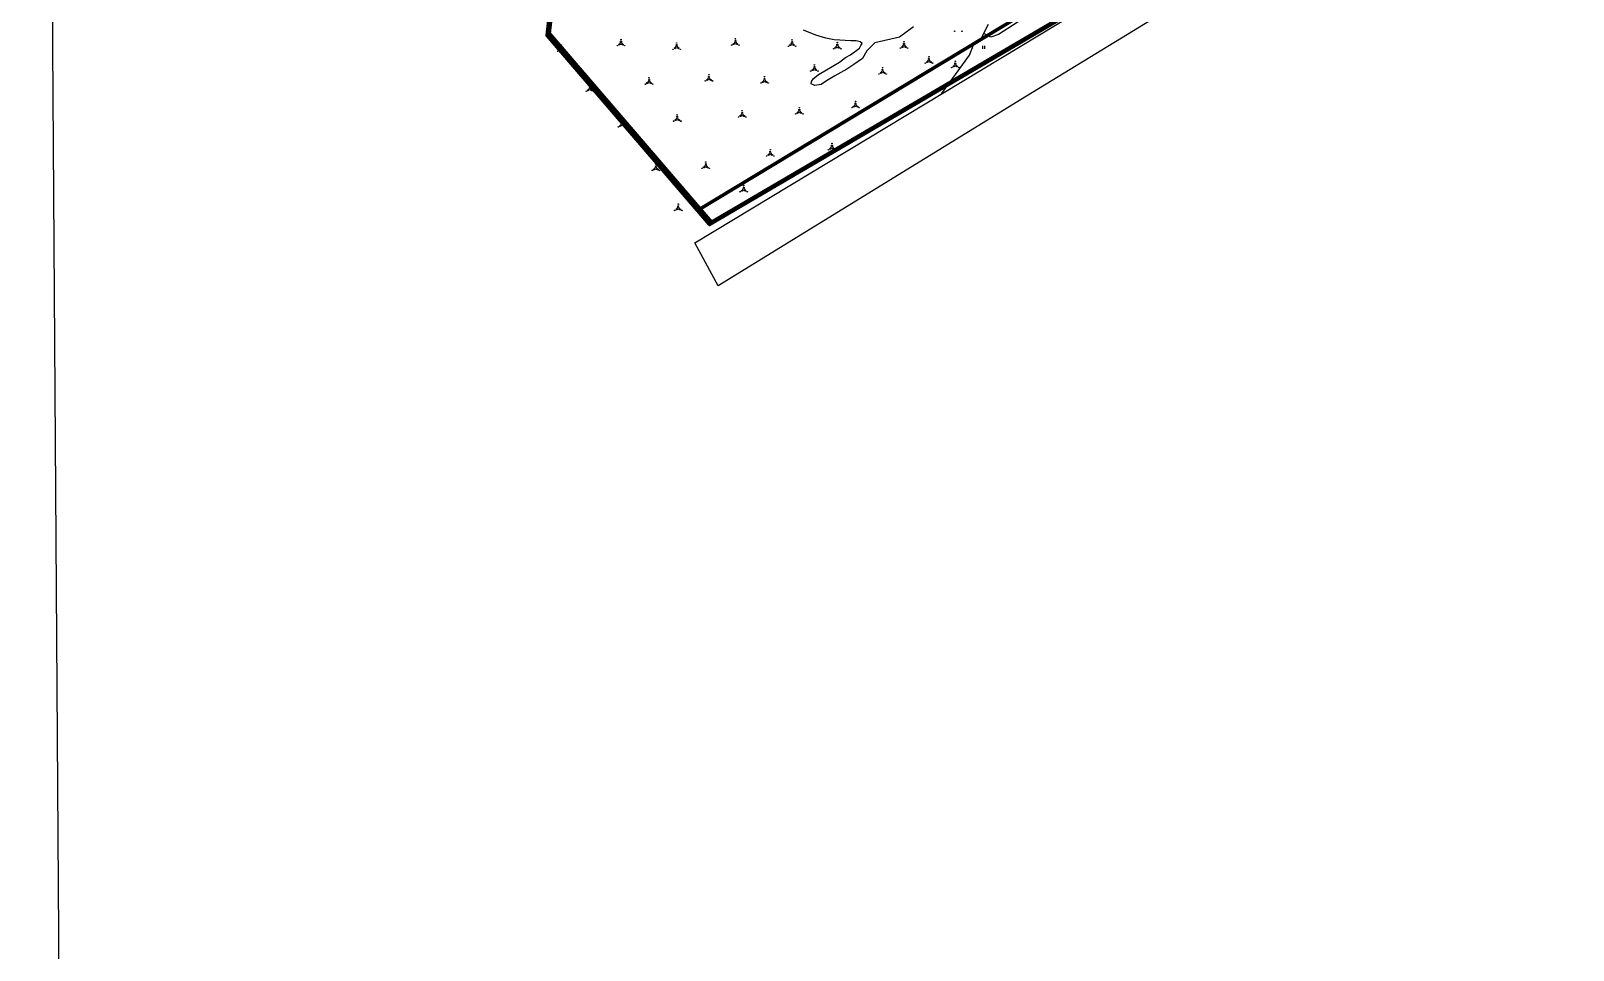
# Model space of a CAD drawing. Header units: millimetres. Extents: x 1378883 to 1389513, y 5662980 to 5673292.
# Drawn here: x 1378883 to 1380724, y 5668345 to 5669443 of the extents above; entities that cross this region are included whole.
import ezdxf

# ---------------------------------------------------------------- set-up
doc = ezdxf.new("R2010")
doc.units = ezdxf.units.MM
doc.layers.add('_5Інше', color=252, linetype='Continuous', lineweight=25)
for name, color, linetype in [('вулиці', 7, 'Continuous'), ('ВулНазва', 7, 'Continuous'), ('КартаСкан', 252, 'Continuous'), ('межа по генплану', 7, 'Continuous'), ('район', 6, 'Continuous')]:
    doc.layers.add(name, color=color, linetype=linetype)
picture_1 = doc.add_image_def('image1.tif', size_in_pixel=(29607, 29619))

# ---------------------------------------------------------------- blocks, each defined once
blk = doc.blocks.new('ЛвЗд')
at = {"layer": '_5Інше', "color": 204, "linetype": 'Continuous'}
for points in [[(42747.277, 26990.674), (43547.933, 27468.27)], [(43317.59, 27268.207), (43144.135, 27163.466)], [(43144.135, 27163.466), (42774.589, 26939.118)], [(42774.589, 26939.118), (42747.277, 26990.674)]]:
    blk.add_lwpolyline(points, dxfattribs=at)

msp = doc.modelspace()

# ---------------------------------------------------------------- linework, layer by layer
at = {"layer": 'вулиці', "color": 7}
for p, q in [((1380019.5, 5669422), (1380019.5, 5669425.6)), ((1380021.9, 5669422), (1380021.9, 5669425.6))]:
    msp.add_line(p, q, dxfattribs=at)
at = {"layer": 'вулиці', "color": 7, "lineweight": -2}
for points in [[(1379936.8, 5669448.1), (1379920, 5669435.9), (1379890.5, 5669429.2), (1379881, 5669419.3), (1379876, 5669410.1), (1379865.6, 5669403.1), (1379857.3, 5669397.5), (1379846.5, 5669391.7), (1379842.6, 5669389.7), (1379833, 5669383.6), (1379826.6, 5669379.2), (1379819.1, 5669378.2), (1379814.5, 5669380.1), (1379814.8, 5669383), (1379816.9, 5669385.9), (1379823.4, 5669391.1), (1379830.8, 5669395.7), (1379841.6, 5669401.8), (1379848.3, 5669405.8), (1379855.6, 5669411.4), (1379861.5, 5669414.7), (1379872.1, 5669422.5), (1379874, 5669426), (1379875.4, 5669428.3), (1379873, 5669430.3), (1379868.4, 5669431.5), (1379861.9, 5669431.3), (1379841.9, 5669432.8), (1379831.9, 5669434.6), (1379820, 5669438), (1379805.5, 5669444)], [(1379970.3, 5669368), (1380003.4, 5669414.1), (1380008.2, 5669426.7), (1380017.8, 5669435), (1380026.4, 5669451.4)], [(1380071.7, 5669460.4), (1380038.3, 5669439.1), (1380028.9, 5669435.9), (1380020.6, 5669440.3)]]:
    msp.add_lwpolyline(points, dxfattribs=at)
at = {"layer": 'вулиці', "color": 7}
for centre, radius in [((1379587.5, 5669428.1), 1.25), ((1379587.5, 5669430.6), 0.625), ((1379587.5, 5669433.1), 0.312), ((1379653.9, 5669428.8), 0.312), ((1379724.1, 5669428.8), 1.25), ((1379724.1, 5669431.3), 0.625), ((1379724.1, 5669433.8), 0.312), ((1379791.7, 5669427.5), 1.25), ((1379791.7, 5669430), 0.625), ((1379791.7, 5669432.5), 0.312), ((1379845.8, 5669429.4), 0.312), ((1379925.4, 5669427.7), 0.625), ((1379925.4, 5669430.2), 0.312), ((1379985.8, 5669442.9), 0.312), ((1379994.5, 5669442.9), 0.312), ((1379511.7, 5669418.8), 0.312), ((1379513.9, 5669420.1), 0.625), ((1379516.1, 5669421.3), 1.25), ((1379516.1, 5669423.8), 0.625), ((1379516.1, 5669426.3), 0.312), ((1379518.2, 5669420.1), 0.625), ((1379520.4, 5669418.8), 0.312), ((1379583.1, 5669425.6), 0.312), ((1379585.3, 5669426.9), 0.625), ((1379589.6, 5669426.9), 0.625), ((1379591.8, 5669425.6), 0.312), ((1379649.6, 5669421.3), 0.312), ((1379651.7, 5669422.5), 0.625), ((1379653.9, 5669423.8), 1.25), ((1379653.9, 5669426.3), 0.625), ((1379656.1, 5669422.5), 0.625), ((1379658.2, 5669421.3), 0.312), ((1379719.7, 5669426.3), 0.312), ((1379721.9, 5669427.5), 0.625), ((1379726.2, 5669427.5), 0.625), ((1379728.4, 5669426.3), 0.312), ((1379787.4, 5669425), 0.312), ((1379789.6, 5669426.3), 0.625), ((1379793.9, 5669426.3), 0.625), ((1379796.1, 5669425), 0.312), ((1379841.4, 5669421.9), 0.312), ((1379843.6, 5669423.2), 0.625), ((1379845.8, 5669424.4), 1.25), ((1379845.8, 5669426.9), 0.625), ((1379847.9, 5669423.2), 0.625), ((1379850.1, 5669421.9), 0.312), ((1379921, 5669422.7), 0.312), ((1379923.2, 5669423.9), 0.625), ((1379925.4, 5669425.2), 1.25), ((1379927.5, 5669423.9), 0.625), ((1379929.7, 5669422.7), 0.312), ((1379955.1, 5669409.8), 0.625), ((1379955.1, 5669412.3), 0.312), ((1379814.1, 5669395.2), 0.312), ((1379816.3, 5669396.5), 0.625), ((1379818.4, 5669397.7), 1.25), ((1379818.4, 5669400.2), 0.625), ((1379818.4, 5669402.7), 0.312), ((1379820.6, 5669396.5), 0.625), ((1379822.8, 5669395.2), 0.312), ((1379895.5, 5669391.8), 0.312), ((1379897.6, 5669393.1), 0.625), ((1379899.8, 5669394.3), 1.25), ((1379899.8, 5669396.8), 0.625), ((1379899.8, 5669399.3), 0.312), ((1379902, 5669393.1), 0.625), ((1379904.1, 5669391.8), 0.312), ((1379950.8, 5669404.8), 0.312), ((1379953, 5669406), 0.625), ((1379955.1, 5669407.3), 1.25), ((1379957.3, 5669406), 0.625), ((1379959.4, 5669404.8), 0.312), ((1379982.3, 5669399.5), 0.312), ((1379984.5, 5669400.8), 0.625), ((1379986.6, 5669402), 1.25), ((1379986.6, 5669404.5), 0.625), ((1379986.6, 5669407), 0.312), ((1379988.8, 5669400.8), 0.625), ((1379991, 5669399.5), 0.312), ((1379550.2, 5669373.6), 1.25), ((1379550.2, 5669376.1), 0.625), ((1379550.2, 5669378.6), 0.312), ((1379616.7, 5669379.7), 0.312), ((1379618.8, 5669381), 0.625), ((1379621, 5669382.2), 1.25), ((1379621, 5669384.7), 0.625), ((1379621, 5669387.2), 0.312), ((1379623.2, 5669381), 0.625), ((1379625.3, 5669379.7), 0.312), ((1379688.1, 5669383.5), 0.312), ((1379690.2, 5669384.7), 0.625), ((1379692.4, 5669386), 1.25), ((1379692.4, 5669388.5), 0.625), ((1379692.4, 5669391), 0.312), ((1379694.6, 5669384.7), 0.625), ((1379696.7, 5669383.5), 0.312), ((1379754.5, 5669381), 0.312), ((1379756.7, 5669382.2), 0.625), ((1379758.8, 5669383.5), 1.25), ((1379758.8, 5669386), 0.625), ((1379758.8, 5669388.5), 0.312), ((1379761, 5669382.2), 0.625), ((1379763.2, 5669381), 0.312), ((1379545.9, 5669371.1), 0.312), ((1379548, 5669372.3), 0.625), ((1379552.4, 5669372.3), 0.625), ((1379554.5, 5669371.1), 0.312), ((1379867.5, 5669354), 1.25), ((1379867.5, 5669356.5), 0.625), ((1379867.5, 5669359), 0.312), ((1379588.7, 5669336.1), 0.312), ((1379652.4, 5669336.7), 0.625), ((1379654.5, 5669337.9), 1.25), ((1379654.5, 5669340.4), 0.625), ((1379654.5, 5669342.9), 0.312), ((1379656.7, 5669336.7), 0.625), ((1379727.8, 5669340.4), 0.312), ((1379730, 5669341.6), 0.625), ((1379732.1, 5669342.9), 1.25), ((1379732.1, 5669345.4), 0.625), ((1379732.1, 5669347.9), 0.312), ((1379734.3, 5669341.6), 0.625), ((1379736.5, 5669340.4), 0.312), ((1379796.1, 5669344.1), 0.312), ((1379798.3, 5669345.3), 0.625), ((1379800.4, 5669346.6), 1.25), ((1379800.4, 5669349.1), 0.625), ((1379800.4, 5669351.6), 0.312), ((1379802.6, 5669345.3), 0.625), ((1379804.8, 5669344.1), 0.312), ((1379863.2, 5669351.5), 0.312), ((1379865.3, 5669352.8), 0.625), ((1379869.7, 5669352.8), 0.625), ((1379871.8, 5669351.5), 0.312), ((1379584.4, 5669328.6), 0.312), ((1379586.5, 5669329.8), 0.625), ((1379588.7, 5669331.1), 1.25), ((1379588.7, 5669333.6), 0.625), ((1379590.9, 5669329.8), 0.625), ((1379593, 5669328.6), 0.312), ((1379650.2, 5669335.4), 0.312), ((1379658.9, 5669335.4), 0.312), ((1379765.7, 5669298.8), 0.625), ((1379765.7, 5669301.3), 0.312), ((1379835.1, 5669301.2), 0.312), ((1379837.2, 5669302.5), 0.625), ((1379839.4, 5669303.7), 1.25), ((1379839.4, 5669306.2), 0.625), ((1379839.4, 5669308.7), 0.312), ((1379841.6, 5669302.5), 0.625), ((1379843.7, 5669301.2), 0.312), ((1379629.1, 5669281.5), 0.625), ((1379629.1, 5669284), 0.312), ((1379688.7, 5669281.5), 1.25), ((1379688.7, 5669284), 0.625), ((1379688.7, 5669286.5), 0.312), ((1379761.3, 5669293.8), 0.312), ((1379763.5, 5669295.1), 0.625), ((1379765.7, 5669296.3), 1.25), ((1379767.8, 5669295.1), 0.625), ((1379770, 5669293.8), 0.312), ((1379624.7, 5669276.5), 0.312), ((1379626.9, 5669277.7), 0.625), ((1379629.1, 5669279), 1.25), ((1379631.2, 5669277.7), 0.625), ((1379633.4, 5669276.5), 0.312), ((1379684.3, 5669279), 0.312), ((1379686.5, 5669280.2), 0.625), ((1379690.8, 5669280.2), 0.625), ((1379693, 5669279), 0.312), ((1379729.7, 5669251), 0.312), ((1379731.8, 5669252.3), 0.625), ((1379734, 5669253.5), 1.25), ((1379734, 5669256), 0.625), ((1379734, 5669258.5), 0.312), ((1379736.2, 5669252.3), 0.625), ((1379738.3, 5669251), 0.312), ((1379651.4, 5669228.7), 0.312), ((1379653.6, 5669230), 0.625), ((1379655.8, 5669231.2), 1.25), ((1379655.8, 5669233.7), 0.625), ((1379655.8, 5669236.2), 0.312), ((1379657.9, 5669230), 0.625), ((1379660.1, 5669228.7), 0.312)]:
    msp.add_circle(centre, radius, dxfattribs=at)
at = {"layer": 'межа по генплану', "color": 5, "lineweight": 70}
msp.add_lwpolyline([(1380846.2, 5668252.3), (1380908.9, 5668415.1), (1380856.5, 5668417.4), (1380976.3, 5668645.2), (1381051.9, 5668822.7), (1381065.3, 5668887), (1381061.5, 5669054.9), (1381053.2, 5669128.9), (1381016.4, 5669239.9), (1380935.5, 5669351.2), (1380850.7, 5669435.2), (1380734.7, 5669513.6), (1380628.3, 5669556.3), (1380536.5, 5669570.6), (1380431.5, 5669569.3), (1380313.6, 5669551.8), (1380223.1, 5669517.5), (1380140.9, 5669474.3), (1379693.3, 5669211.8), (1379499.2, 5669437.7), (1379591.3, 5670236.7), (1379639.8, 5670479), (1379738.6, 5671134.1), (1379773.9, 5671448.2)], dxfattribs=at)
msp.add_lwpolyline([(1380846.2, 5668252.3), (1380908.9, 5668415.1), (1380856.5, 5668417.4), (1380976.3, 5668645.2), (1381051.9, 5668822.7), (1381065.3, 5668887), (1381061.5, 5669054.9), (1381053.2, 5669128.9), (1381016.4, 5669239.9), (1380935.5, 5669351.2), (1380850.7, 5669435.2), (1380734.7, 5669513.6), (1380628.3, 5669556.3), (1380536.5, 5669570.6), (1380431.5, 5669569.3), (1380313.6, 5669551.8), (1380223.1, 5669517.5), (1380140.9, 5669474.3), (1379693.3, 5669211.8), (1379499.2, 5669437.7), (1379591.3, 5670236.7), (1379639.8, 5670479), (1379738.6, 5671134.1), (1379773.9, 5671448.2)], dxfattribs=at)
at = {"layer": 'межа по генплану', "color": 3, "lineweight": 70}
msp.add_lwpolyline([(1380846.2, 5668252.3), (1380908.9, 5668415.1), (1380856.5, 5668417.4), (1380976.3, 5668645.2), (1381051.9, 5668822.7), (1381065.3, 5668887), (1381061.5, 5669054.9), (1381053.2, 5669128.9), (1381016.4, 5669239.9), (1380935.5, 5669351.2), (1380850.7, 5669435.2), (1380734.7, 5669513.6), (1380628.3, 5669556.3), (1380536.5, 5669570.6), (1380431.5, 5669569.3), (1380313.6, 5669551.8), (1380223.1, 5669517.5), (1380140.9, 5669474.3), (1379693.3, 5669211.8), (1379499.2, 5669437.7), (1379591.3, 5670236.7), (1379639.8, 5670479), (1379738.6, 5671134.1), (1379773.9, 5671448.2)], dxfattribs=at)
msp.add_lwpolyline([(1380846.2, 5668252.3), (1380908.9, 5668415.1), (1380856.5, 5668417.4), (1380976.3, 5668645.2), (1381051.9, 5668822.7), (1381065.3, 5668887), (1381061.5, 5669054.9), (1381053.2, 5669128.9), (1381016.4, 5669239.9), (1380935.5, 5669351.2), (1380850.7, 5669435.2), (1380734.7, 5669513.6), (1380628.3, 5669556.3), (1380536.5, 5669570.6), (1380431.5, 5669569.3), (1380313.6, 5669551.8), (1380223.1, 5669517.5), (1380140.9, 5669474.3), (1379693.3, 5669211.8), (1379499.2, 5669437.7), (1379591.3, 5670236.7), (1379639.8, 5670479), (1379738.6, 5671134.1), (1379773.9, 5671448.2)], dxfattribs=at)
msp.add_lwpolyline([(1380846.2, 5668252.3), (1380908.9, 5668415.1), (1380856.5, 5668417.4), (1380976.3, 5668645.2), (1381051.9, 5668822.7), (1381065.3, 5668887), (1381061.5, 5669054.9), (1381053.2, 5669128.9), (1381016.4, 5669239.9), (1380935.5, 5669351.2), (1380850.7, 5669435.2), (1380734.7, 5669513.6), (1380628.3, 5669556.3), (1380536.5, 5669570.6), (1380431.5, 5669569.3), (1380313.6, 5669551.8), (1380223.1, 5669517.5), (1380140.9, 5669474.3), (1379693.3, 5669211.8), (1379499.2, 5669437.7), (1379591.3, 5670236.7), (1379639.8, 5670479), (1379738.6, 5671134.1), (1379773.9, 5671448.2)], dxfattribs=at)
at = {"layer": 'межа по генплану', "color": 2, "lineweight": 70}
msp.add_lwpolyline([(1380846.2, 5668252.3), (1380908.9, 5668415.1), (1380856.5, 5668417.4), (1380976.3, 5668645.2), (1381051.9, 5668822.7), (1381065.3, 5668887), (1381061.5, 5669054.9), (1381053.2, 5669128.9), (1381016.4, 5669239.9), (1380935.5, 5669351.2), (1380850.7, 5669435.2), (1380734.7, 5669513.6), (1380628.3, 5669556.3), (1380536.5, 5669570.6), (1380431.5, 5669569.3), (1380313.6, 5669551.8), (1380223.1, 5669517.5), (1380140.9, 5669474.3), (1379693.3, 5669211.8), (1379499.2, 5669437.7), (1379591.3, 5670236.7), (1379639.8, 5670479), (1379738.6, 5671134.1), (1379773.9, 5671448.2)], dxfattribs=at)
at = {"layer": 'межа по генплану', "color": 1, "lineweight": 70}
msp.add_lwpolyline([(1380848.6, 5668255.1), (1380911.3, 5668417.9), (1380858.9, 5668420.2), (1380978.7, 5668648), (1381054.3, 5668825.5), (1381067.7, 5668889.8), (1381063.9, 5669057.7), (1381055.6, 5669131.7), (1381018.8, 5669242.7), (1380937.9, 5669354), (1380853.2, 5669438), (1380737.1, 5669516.4), (1380630.7, 5669559.1), (1380538.9, 5669573.4), (1380433.9, 5669572.1), (1380316, 5669554.6), (1380225.5, 5669520.3), (1380143.3, 5669477.1), (1379695.7, 5669214.6), (1379501.6, 5669440.5), (1379593.7, 5670239.5), (1379642.2, 5670481.8), (1379741, 5671136.9), (1379776.3, 5671451)], dxfattribs=at)
at = {"layer": 'район', "color": 6, "lineweight": 100}
msp.add_line((1380453.6, 5669696.9), (1379678.8, 5669228.6), dxfattribs=at)

# ---------------------------------------------------------------- block references
at = {"layer": 'ВулНазва', "color": 7, "lineweight": 9, "rotation": 0.3369352804470327}
msp.add_blockref('ЛвЗд', (1337088, 5641948.4), dxfattribs=at)

# ---------------------------------------------------------------- pictures from other files: only their frames are drawn
at = {"layer": 'КартаСкан'}
image = msp.add_image(picture_1, insert=(1378952, 5663192.3), size_in_units=(10026.9, 10031), rotation=0.39543, dxfattribs=at)
image.dxf.flags = 15

doc.saveas('drawing.dxf')
